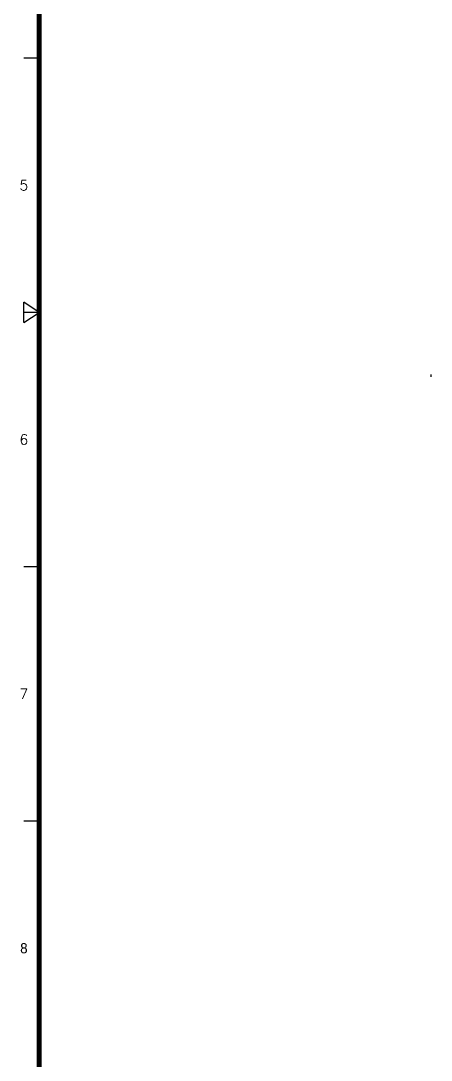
# Model space of a CAD drawing. Header units: millimetres. Extents: x 509 to 5579, y -1329 to 587.
# Drawn here: x 1954 to 2034.8, y -1192.6 to -988.3 of the extents above; entities that cross this region are included whole.
import ezdxf
from ezdxf.enums import TextEntityAlignment as Align

# ---------------------------------------------------------------- set-up
doc = ezdxf.new("R2010")
doc.units = ezdxf.units.MM
doc.layers.get('0').update_dxf_attribs({"linetype": 'CONTINUOUS'})
doc.styles.add('SIM', font='simplex')
doc.styles.get("Standard").update_dxf_attribs({"font": 'gulim.ttc', "width": 0.8, "height": 2})

msp = doc.modelspace()

# ---------------------------------------------------------------- linework, layer by layer
for p, q in [((1957.652, -995.602), (1954.652, -995.602)), ((1954.652, -1047.602), (1954.652, -1043.602)), ((1957.652, -1045.602), (1954.652, -1043.602)), ((1954.652, -1047.602), (1957.652, -1045.602)), ((1957.652, -1045.602), (1954.652, -1045.602)), ((1957.652, -1095.602), (1954.652, -1095.602)), ((1957.652, -1145.602), (1954.652, -1145.602))]:
    msp.add_line(p, q)
at = {"color": 7, "linetype": 'Continuous'}
msp.add_line((2034.836, -1058.238), (2034.836, -1057.838), dxfattribs=at)
at = {"const_width": 1}
msp.add_lwpolyline([(2757.652, -775.602), (1957.652, -775.602), (1957.652, -1325.602), (2757.652, -1325.602)], close=True, dxfattribs=at)

# ---------------------------------------------------------------- texts
at = {"style": 'SIM'}
for s, p in [('5', (1954.652, -1020.602)), ('6', (1954.652, -1070.602)), ('7', (1954.652, -1120.602))]:
    msp.add_text(s, height=2, dxfattribs=at).set_placement(p, align=Align.MIDDLE)
msp.add_text('8', height=2).set_placement((1954.652, -1170.602), align=Align.MIDDLE)

doc.saveas('drawing.dxf')
